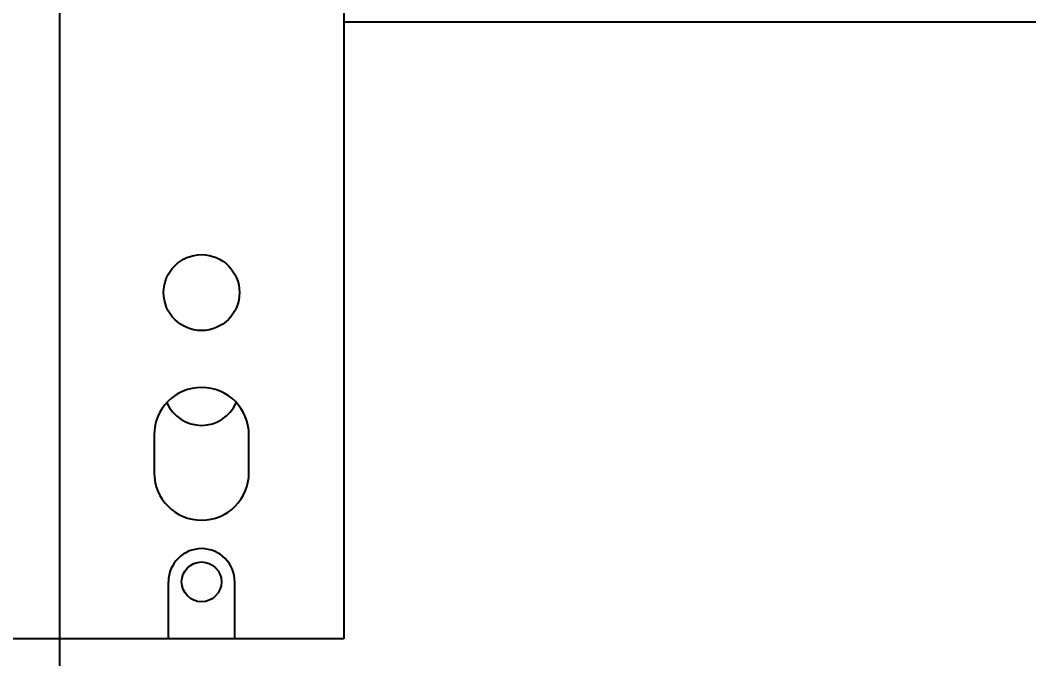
# Model space of a CAD drawing. Header units: millimetres. Extents: x 710 to 26878, y 589 to 5187.
# Drawn here: x 5197.6 to 5304, y 1672.2 to 1739.6 of the extents above; entities that cross this region are included whole.
import ezdxf

# ---------------------------------------------------------------- set-up
doc = ezdxf.new("R2010")
doc.units = ezdxf.units.MM
doc.layers.add('02___PRT_ALL_AXES', color=7, linetype='Continuous')
doc.styles.get("Standard").update_dxf_attribs({"font": 'arial.ttf'})
doc.dimstyles.new('DIMSTYLE_5-scale4', dxfattribs={"dimscale": 2, "dimtxt": 20, "dimasz": 20, "dimexe": 1, "dimexo": 0, "dimgap": 1.25, "dimtad": 1, "dimzin": 9, "dimdsep": 46, "dimtxsty": 'Standard', "dimcen": 0.09, "dimclre": 256, "dimclrt": 256, "dimadec": 1, "dimazin": 2, "dimtp": 0.15, "dimtm": 0.15, "dimtfac": 0.8, "dimtmove": 0, "dimatfit": 3, "dimfxl": 1, "dimtolj": 1, "dimarcsym": 0})

# ---------------------------------------------------------------- blocks, each defined once
blk = doc.blocks.new('*D40')
at = {"lineweight": -2, "transparency": 16777216}
for p, q in [((5201.71, 2346.85), (5116.46, 2346.85)), ((5118.46, 2306.85), (5118.46, 1714.35)), ((5201.71, 1674.35), (5116.46, 1674.35))]:
    blk.add_line(p, q, dxfattribs=at)
at = {"transparency": 16777216}
for points in [[(5111.79, 2306.85), (5125.13, 2306.85), (5118.46, 2346.85)], [(5111.79, 1714.35), (5125.13, 1714.35), (5118.46, 1674.35)]]:
    blk.add_solid(points, dxfattribs=at)
at = {"layer": 'Defpoints', "color": 0, "transparency": 16777216}
for p in [(5201.71, 2346.85), (5118.46, 1674.35), (5201.71, 1674.35)]:
    blk.add_point(p, dxfattribs=at)
at = {"transparency": 16777216, "insert": (5090.07, 2010.6), "char_height": 40, "attachment_point": 5, "rotation": 90}
blk.add_mtext('\\A1;672.5 [2\'-2 1/2"]', dxfattribs=at)
blk = doc.blocks.new('*D47')
at = {"lineweight": -2, "transparency": 16777216}
for p, q in [((5813.71, 1740.35), (5813.71, 1658.28)), ((5201.71, 1674.35), (5201.71, 1658.28))]:
    blk.add_line(p, q, dxfattribs=at)
at = {"color": 0, "lineweight": -2, "transparency": 16777216}
blk.add_line((5241.71, 1660.28), (5773.71, 1660.28), dxfattribs=at)
at = {"color": 0, "transparency": 16777216}
for points in [[(5241.71, 1666.95), (5241.71, 1653.61), (5201.71, 1660.28)], [(5773.71, 1666.95), (5773.71, 1653.61), (5813.71, 1660.28)]]:
    blk.add_solid(points, dxfattribs=at)
at = {"layer": 'Defpoints', "color": 0, "transparency": 16777216}
for p in [(5813.71, 1740.35), (5201.71, 1674.35), (5813.71, 1660.28)]:
    blk.add_point(p, dxfattribs=at)
at = {"transparency": 16777216, "insert": (5507.71, 1688.68), "char_height": 40, "attachment_point": 5}
blk.add_mtext('\\A1;612 [2\'-0 1/8"]', dxfattribs=at)

msp = doc.modelspace()

# ---------------------------------------------------------------- linework, layer by layer
at = {"color": 7, "linetype": 'Continuous'}
for p, q in [((5201.709, 2346.8453), (5201.709, 1674.3453)), ((5231.709, 2346.8453), (5231.709, 1674.3453)), ((5768.709, 1739.3453), (5231.709, 1739.3453)), ((5211.709, 1695.8453), (5211.709, 1691.8453)), ((5221.709, 1691.8453), (5221.709, 1695.8453)), ((5213.209, 1674.3453), (5213.209, 1680.3453)), ((5220.209, 1674.3453), (5220.209, 1680.3453)), ((5231.709, 1674.3453), (5201.709, 1674.3453))]:
    msp.add_line(p, q, dxfattribs=at)
msp.add_circle((5216.709, 1680.3453), 2.1, dxfattribs=at)
for centre, radius, start, end in [((5216.709, 1695.8453), 5, 0, 180), ((5216.709, 1691.8453), 5, 180, 0), ((5216.709, 1680.3453), 3.5, 0, 180)]:
    msp.add_arc(centre, radius, start, end, dxfattribs=at)
at = {"layer": '02___PRT_ALL_AXES', "color": 7, "linetype": 'Continuous'}
msp.add_circle((5216.709, 1710.8453), 4, dxfattribs=at)
msp.add_arc((5216.709, 1700.8453), 4, 203.970253, 336.029747, dxfattribs=at)

# ---------------------------------------------------------------- dimensions: what is measured, and where the dimension line sits
dim = msp.add_linear_dim(base=(5118.4613, 1674.3453), p1=(5201.709, 2346.8453), p2=(5201.709, 1674.3453), angle=90, dimstyle='DIMSTYLE_5-scale4', override={"dimclrd": 256, "dimarcsym": 1})
dim.commit()
dim.dimension.update_dxf_attribs({"geometry": '*D40', "text_midpoint": (5118.4613, 2010.5953), "dimtype": 160})
dim = msp.add_linear_dim(base=(5813.709, 1660.2815), p1=(5201.709, 1674.3453), p2=(5813.709, 1740.3453), dimstyle='DIMSTYLE_5-scale4', override={"dimarcsym": 1})
dim.commit()
dim.dimension.update_dxf_attribs({"geometry": '*D47', "text_midpoint": (5507.709, 1688.6751)})

doc.saveas('drawing.dxf')
